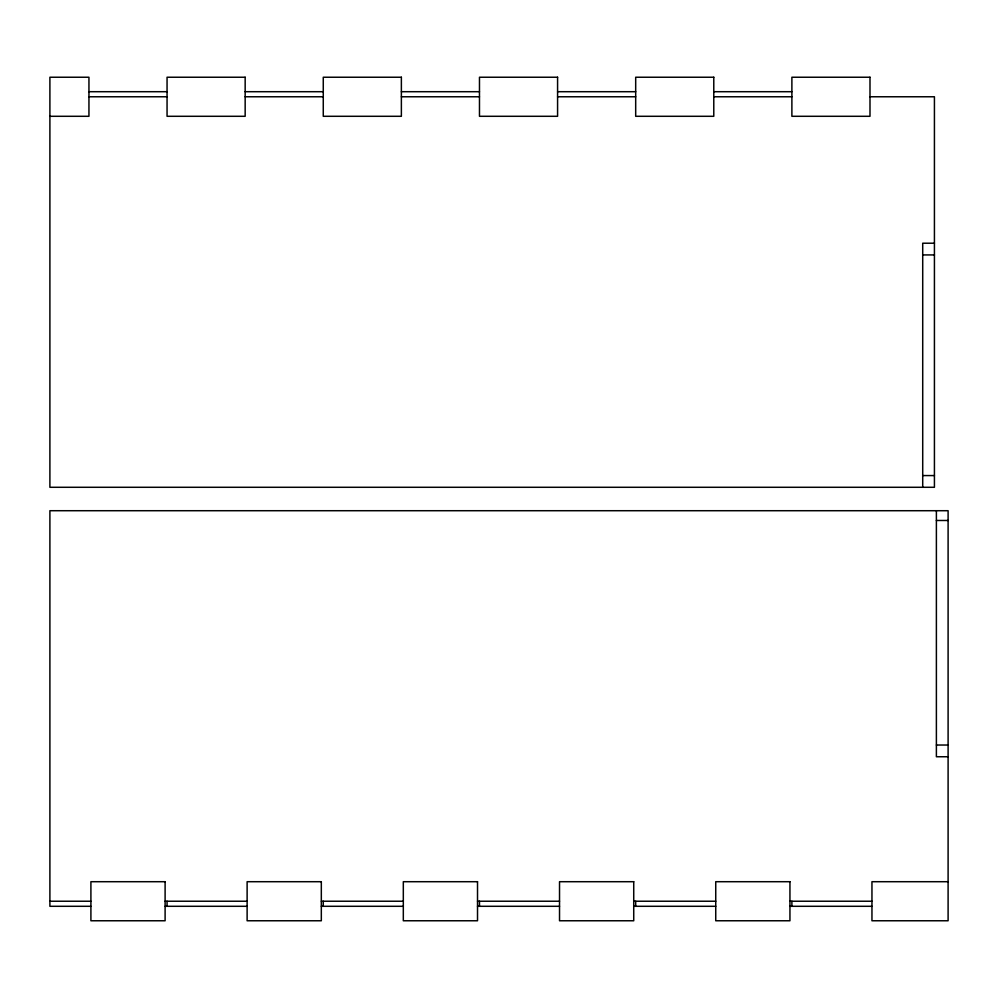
<?xml version="1.0" encoding="UTF-8"?>
<svg xmlns="http://www.w3.org/2000/svg" width="998" height="998" viewBox="0 0 998 998"><rect width="100%" height="100%" fill="white"/><g stroke="black" fill="none" stroke-linecap="round" stroke-linejoin="round"><path stroke-width="1.5" d="M88.947 91.704L167.053 91.704M245.159 91.704L323.265 91.704M401.371 91.704L479.477 91.704M557.583 91.704L635.689 91.704M713.782 91.704L791.888 91.704M88.947 96.769L167.053 96.769M245.159 96.769L323.265 96.769M401.371 96.769L479.477 96.769M557.583 96.769L635.689 96.769M713.782 96.769L791.888 96.769M869.994 96.769L934.427 96.769L934.427 487.286L49.9 487.286L49.9 77.233L88.947 77.233L88.947 116.292L49.9 116.292M934.427 243.213L922.713 243.213L922.713 487.286M922.713 254.927L934.427 254.927M922.713 475.572L934.427 475.572M936.386 520.482L948.1 520.482M936.386 745.032L948.1 745.032M948.1 756.746L936.386 756.746L936.386 510.714M948.1 881.708L871.953 881.708L871.953 920.767L948.1 920.767L948.1 510.714L49.9 510.714L49.9 906.296L90.905 906.296M49.9 901.231L90.905 901.231M165.107 901.231L247.117 901.231M321.319 901.231L403.317 901.231M477.518 901.231L559.529 901.231M633.73 901.231L715.741 901.231M789.942 901.231L871.953 901.231M165.107 906.296L247.117 906.296M321.319 906.296L403.317 906.296M477.518 906.296L559.529 906.296M633.73 906.296L715.741 906.296M789.942 906.296L871.953 906.296M791.888 901.231L791.888 906.296M635.689 901.231L635.689 906.296M479.477 901.231L479.477 906.296M323.265 901.231L323.265 906.296M167.053 901.231L167.053 906.296M245.159 77.233L167.053 77.233L167.053 116.292L245.159 116.292L245.159 77.233M401.371 77.233L323.265 77.233L323.265 116.292L401.371 116.292L401.371 77.233M557.583 77.233L479.477 77.233L479.477 116.292L557.583 116.292L557.583 77.233M713.782 77.233L635.689 77.233L635.689 116.292L713.782 116.292L713.782 77.233M869.994 77.233L791.888 77.233L791.888 116.292L869.994 116.292L869.994 77.233M165.107 881.708L90.905 881.708L90.905 920.767L165.107 920.767L165.107 881.708M321.319 881.708L247.117 881.708L247.117 920.767L321.319 920.767L321.319 881.708M477.518 881.708L403.317 881.708L403.317 920.767L477.518 920.767L477.518 881.708M633.73 881.708L559.529 881.708L559.529 920.767L633.73 920.767L633.73 881.708M789.942 881.708L715.741 881.708L715.741 920.767L789.942 920.767L789.942 881.708"/></g></svg>
